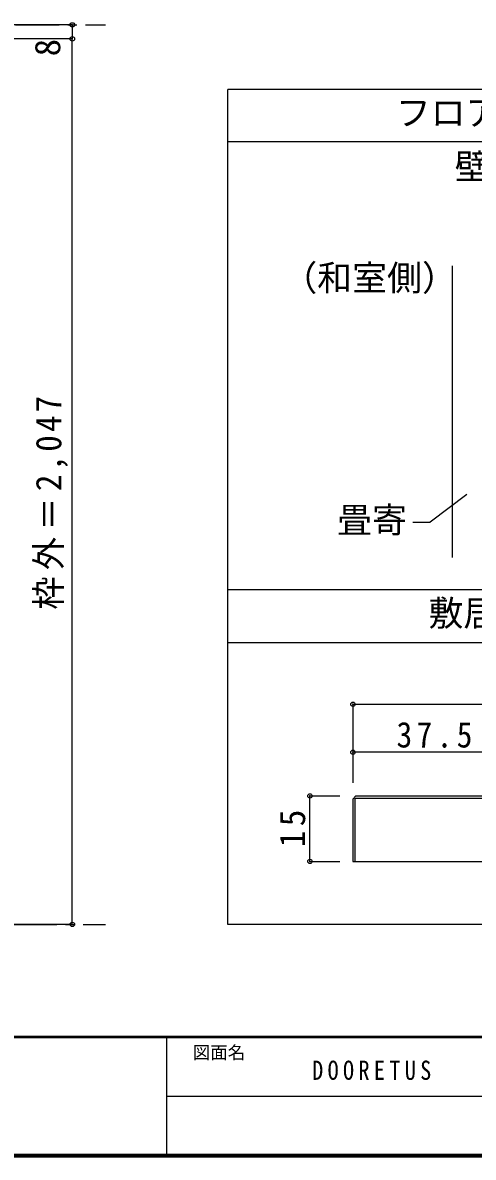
# Model space of a CAD drawing. Units: millimetres at full size, sheet at 1:5, with parts at other scales. Extents: x -973 to 977, y -701 to 696.
# Drawn here: x -81 to 177, y -701 to -51 of the extents above; entities that cross this region are included whole.
import ezdxf
from ezdxf.enums import TextEntityAlignment as Align

# ---------------------------------------------------------------- set-up
doc = ezdxf.new("R2010")
doc.units = ezdxf.units.MM
doc.header["$LTSCALE"] = 5
doc.header["$PDMODE"] = 32
doc.header["$PDSIZE"] = 2.5
doc.linetypes.add('CHAIN1', pattern=[8, 5, -1, 1, -1])
for name, color, linetype in [('0-1_通り芯', 4, 'CHAIN1'), ('0-3_仕上げ', 2, 'Continuous'), ('0-A_文字', 7, 'Continuous'), ('0-B_寸法', 7, 'Continuous'), ('1-4_枠', 3, 'Continuous'), ('1-B_寸法', 7, 'Continuous'), ('F-0_補助線', 7, 'Continuous'), ('F-1_枠', 6, 'Continuous'), ('F-A_文字', 7, 'Continuous')]:
    doc.layers.add(name, color=color, linetype=linetype)
doc.styles.add('ＭＳ ゴシック', font='')
doc.styles.get('ＭＳ ゴシック').set_extended_font_data('MS Gothic')

msp = doc.modelspace()

# ---------------------------------------------------------------- linework, layer by layer
at = {"layer": '0-1_通り芯'}
for p, q in [((-564.847, -52.5), (-33.347, -52.5)), ((-566.166, -567.5), (-33.347, -567.5))]:
    msp.add_line(p, q, dxfattribs=at)
at = {"layer": '0-3_仕上げ'}
msp.add_line((165.153, -190.432), (165.153, -357.383), dxfattribs=at)
at = {"layer": '0-A_文字', "color": 3}
for p, q in [((36.653, -567.5), (36.653, -89.5)), ((436.653, -89.5), (36.653, -89.5)), ((436.653, -119.5), (36.653, -119.5)), ((436.653, -376.026), (36.653, -376.026)), ((36.653, -406.026), (436.653, -406.026))]:
    msp.add_line(p, q, dxfattribs=at)
at = {"layer": '0-A_文字'}
for p in [(173.653, -321.392), (142.729, -337.202)]:
    msp.add_line(p, (152.573, -337.202), dxfattribs=at)
at = {"layer": '0-A_文字', "color": 3}
msp.add_lwpolyline([(436.653, -89.5), (436.653, -567.5), (36.653, -567.5)], dxfattribs=at)
at = {"layer": '0-B_寸法', "color": 4}
for p, q in [((-52.347, -52.5), (-192.347, -52.5)), ((-52.347, -52.5), (-52.347, -60.5)), ((-52.347, -60.5), (-192.347, -60.5)), ((-52.347, -567.5), (-52.347, -60.5)), ((-52.347, -567.5), (-192.347, -567.5))]:
    msp.add_line(p, q, dxfattribs=at)
at = {"layer": '0-B_寸法'}
for p in [(-52.347, -52.5), (-52.347, -60.5), (-52.347, -567.5)]:
    msp.add_point(p, dxfattribs=at)
at = {"layer": '1-4_枠'}
for p, q in [((108.331, -495.721), (110.099, -493.953)), ((108.331, -495.721), (108.331, -531.453)), ((109.581, -495.203), (191.081, -495.203)), ((109.581, -531.454), (109.581, -495.203)), ((110.099, -493.953), (191.081, -493.953)), ((108.331, -531.453), (390.831, -531.453))]:
    msp.add_line(p, q, dxfattribs=at)
at = {"layer": '1-B_寸法', "color": 4}
for p, q in [((108.331, -441.453), (390.831, -441.453)), ((108.331, -441.453), (108.331, -486.453)), ((202.081, -468.953), (108.331, -468.953)), ((83.725, -531.453), (83.725, -493.953)), ((83.725, -493.953), (100.831, -493.953)), ((83.725, -531.453), (100.831, -531.453))]:
    msp.add_line(p, q, dxfattribs=at)
at = {"layer": '1-B_寸法'}
for p in [(108.331, -441.453), (108.331, -468.953), (83.725, -493.953), (83.725, -531.453)]:
    msp.add_point(p, dxfattribs=at)
at = {"layer": 'F-1_枠'}
for p, q in [((976.653, -631.667), (-973.347, -631.667)), ((976.653, -632.5), (-973.347, -632.5)), ((1.653, -632.5), (1.653, -699.167)), ((1.653, -665.833), (974.986, -665.834)), ((976.653, -699.167), (-973.347, -699.167)), ((976.653, -700), (-973.347, -700)), ((976.653, -700.833), (-973.347, -700.833))]:
    msp.add_line(p, q, dxfattribs=at)

# ---------------------------------------------------------------- texts
at = {"layer": '0-A_文字', "style": 'ＭＳ ゴシック'}
for s, p in [('フロアー貼り込み位置', (132.903, -114.5)), ('壁(枠)センター', (166.653, -145.338)), ('（和室側）', (67.913, -209.074)), ('畳寄', (99.301, -347.643)), ('敷居詳細図 (S=1/2)', (151.653, -401.016))]:
    msp.add_text(s, height=14.66, dxfattribs=at).set_placement(p, align=Align.BOTTOM_LEFT)
at = {"layer": '0-B_寸法', "style": 'ＭＳ ゴシック'}
msp.add_text('8', height=14.66, rotation=90, dxfattribs=at).set_placement((-54.847, -70.5), align=Align.BOTTOM_LEFT)
at = {"layer": '0-B_寸法', "insert": (-54.847, -387.25), "char_height": 14.66, "attachment_point": 7, "rotation": 90, "style": 'ＭＳ ゴシック'}
msp.add_mtext('\\T1.19;\\W0.95;枠外＝2,047', dxfattribs=at)
at = {"layer": '1-B_寸法', "insert": (133.331, -466.453), "char_height": 14.66, "attachment_point": 7, "style": 'ＭＳ ゴシック'}
msp.add_mtext('\\T1.28;\\W0.9;37.5', dxfattribs=at)
at = {"layer": '1-B_寸法', "insert": (81.225, -523.328), "char_height": 14.66, "attachment_point": 7, "rotation": 90, "style": 'ＭＳ ゴシック'}
msp.add_mtext('\\T1.27;\\W0.95;15', dxfattribs=at)
at = {"layer": 'F-0_補助線', "insert": (84.986, -656.667), "char_height": 11, "attachment_point": 7, "style": 'ＭＳ ゴシック'}
msp.add_mtext('\\T1.39;\\W0.85;DOORETUS', dxfattribs=at)
at = {"layer": 'F-A_文字', "style": 'ＭＳ ゴシック'}
msp.add_text('図面名', height=7.331, dxfattribs=at).set_placement((16.653, -646.667), align=Align.BOTTOM_LEFT)

doc.saveas('drawing.dxf')
